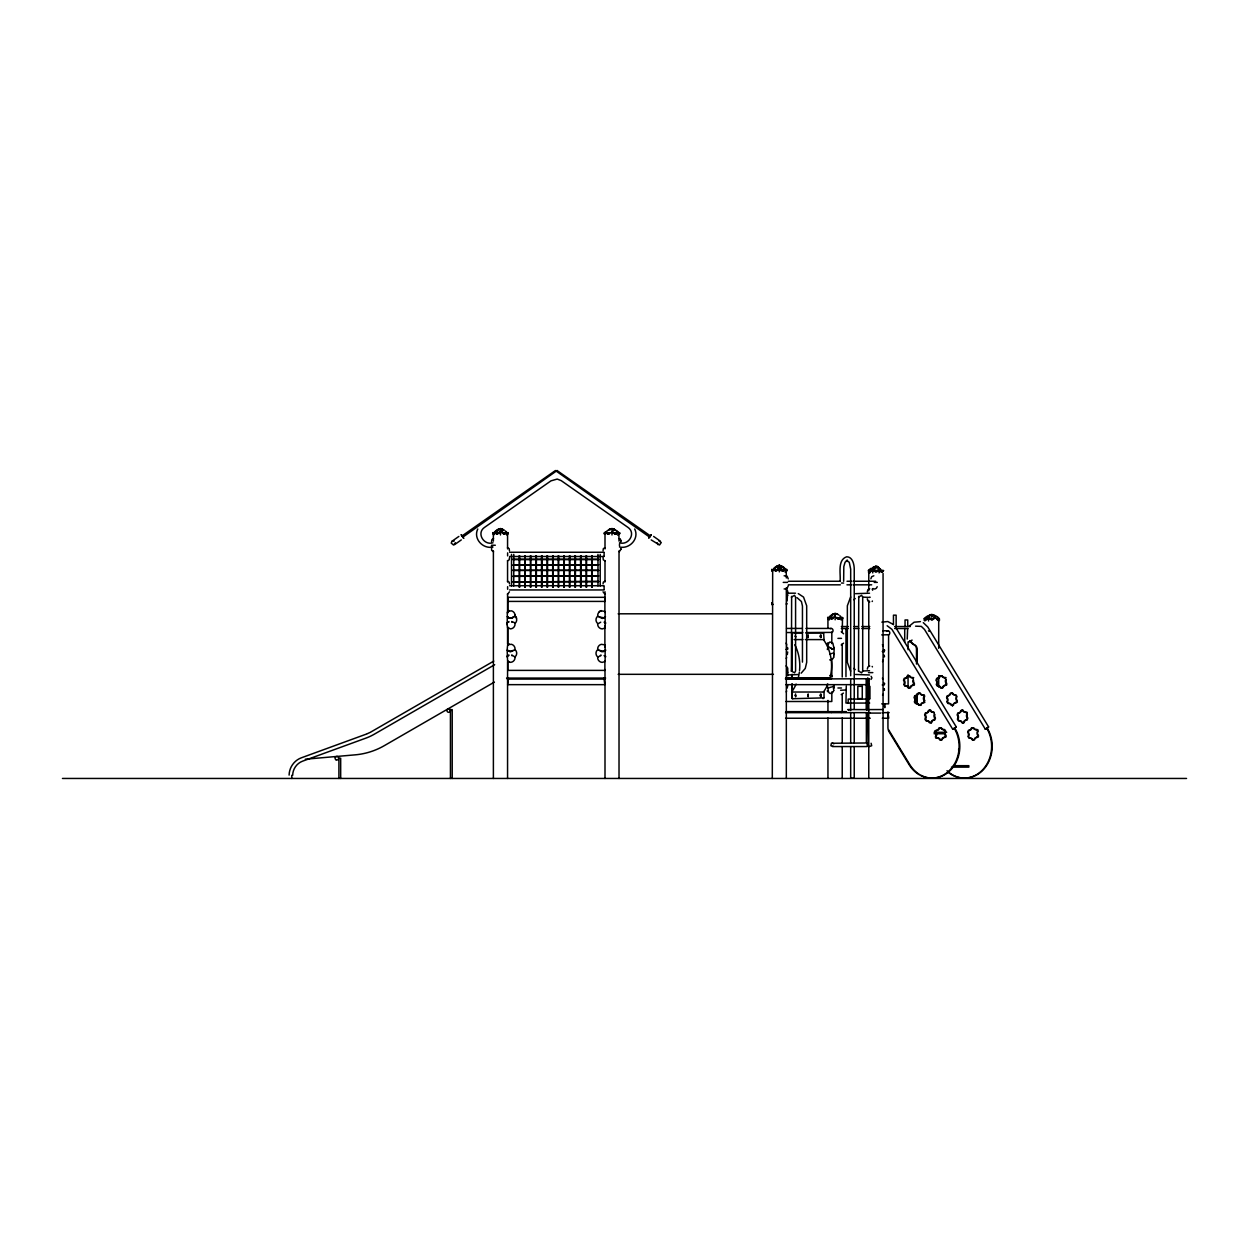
<?xml version="1.0" encoding="UTF-8"?>
<svg xmlns="http://www.w3.org/2000/svg" width="1249" height="1249" viewBox="0 0 1249 1249"><rect width="100%" height="100%" fill="white"/><g stroke="black" fill="none" stroke-linecap="round" stroke-linejoin="round"><path stroke-width="1.5" d="M493.386 778.455L493.386 550.856M504.908 532.464L504.908 534.15L501.957 532.558L504.315 533.76L505.97 532.714L503.378 533.698A7.556 6.542 -90 0 0 503.035 533.245M507.172 650.401L507.578 661.033A9.383 3.575 39.6 0 1 507.734 661.47L510.482 662.345A4.746 4.746 0 0 0 515.041 657.427L515.447 656.474A4.746 4.746 0 0 0 515.197 649.777L510.31 651.869L507.203 650.198M507.172 624.797L507.344 613.009M507.562 778.455L507.562 661.736M507.562 644.234L507.562 626.733M507.562 613.103L507.562 593.65M507.562 581.987L507.562 560.582M507.562 548.92L507.562 533.354M507.843 598.989L507.843 601.409L604.891 601.409L604.891 598.989L604.891 612.494M508.624 655.756L508.921 654.991L507.203 656.303M508.624 622.299L508.921 621.534L507.203 622.829M509.451 557.71L509.186 559.864L507.5 560.848M511.981 655.756L511.684 654.991L514.869 656.865M511.981 622.299L511.684 621.534L515.447 623.017A4.746 4.746 0 0 0 515.197 616.319L511.981 618.099L512.808 616.975M603.048 550.825L603.314 548.67L605 547.687M605 778.455L605 669.526M605 581.987L605 560.582M605 548.92L605 533.354M607.826 532.464L607.826 534.15L609.996 532.714M619.02 778.455L619.02 550.856M776.316 570.496L773.428 569.372M783.748 569.279L783.748 570.949L780.797 569.372M832.146 618.598L829.258 617.412L832.365 618.536M839.578 617.318L839.578 618.989L836.627 617.412L839 618.598L840.639 617.552L838.048 618.536A7.556 6.542 -90 0 0 837.33 617.693M850.678 710.603L850.678 679.597M850.678 675.725L850.678 569.154L849.258 562.237L846.416 560.551L847.556 560.239L845.073 562.237L843.809 566.593L843.653 581.3M496.29 532.136L496.29 534.15L498.46 532.714A7.556 6.542 -90 0 1 498.835 532.464M500.474 530.528L500.474 534.962M500.474 530.169L500.474 529.233M603.048 583.876L603.314 582.128L605 581.144M611.994 530.528L611.994 534.962M616.444 531.84L616.444 534.15L613.493 532.558L614.555 532.948M775.145 568.951L775.129 570.949L777.3 569.513L775.66 570.528M779.314 566.656L779.314 571.901M783.748 568.951C783.623 564.923 776.753 564.158 775.145 567.811M830.96 616.99L830.96 618.989L833.13 617.552L831.662 618.786M835.144 615.382L835.144 619.801M867.462 746.09L867.477 743.171L867.68 746.09C868.836 742.718 864.573 742.936 868.133 743.202L867.462 712.851L866.369 713.085L866.369 743.077M867.462 679.472L867.868 677.91C867.649 680.205 865.26 679.503 868.133 679.44L868.102 709.588L883.027 709.541M509.451 591.823L507.5 594.321M496.306 531.028L496.29 531.387A7.556 6.542 -90 0 1 496.852 531.215M779.314 566.047L779.314 565.953A9.446 8.181 90 0 1 781.858 566.39A9.446 8.165 -90 0 0 776.784 566.39M491.544 541.785L491.856 539.63L493.542 538.647M620.94 548.67L620.8 549.544M600.722 622.174L597.662 624.016A4.746 4.746 0 0 0 602.221 628.918L604.969 628.06A9.383 3.575 -39.6 0 1 605.125 627.607L605.141 612.088A9.118 3.482 35.4 0 1 604.969 611.651A6.526 0.843 35.4 0 1 604.859 611.464M600.722 655.803L601.019 655.038L597.662 657.474A4.746 4.746 0 0 0 602.221 662.376L604.922 661.58A9.383 3.575 -39.6 0 1 605.125 661.08L605.141 645.546A9.118 3.482 35.4 0 1 604.969 645.109A6.526 0.843 35.4 0 1 604.859 644.921M620.94 549.076L619.317 551.746M880.17 568.826C875.596 566.078 874.284 565.75 879.905 568.795A7.556 3.778 -90 0 1 880.233 568.888A7.556 3.763 90 0 1 880.467 568.888M833.786 657.036L834.145 649.23L832.88 643.204A9.118 2.498 38.4 0 0 832.271 642.767A6.526 2.826 26.3 0 0 831.678 642.579L829.914 641.986A4.746 2.373 -90 0 0 828.071 646.436L827.993 647.482A4.746 2.373 -90 0 0 827.338 649.558M455.417 542.737L453.512 545.017L451.217 543.096L452.091 541.176L458.867 536.43M788.244 585.859L786.917 588.701M931.738 616.897L931.785 615.616M619.41 534.15L619.52 532.714L619.114 533.698A7.556 6.542 -90 0 0 618.755 533.245M786.839 570.949L786.542 570.496A7.556 6.542 -90 0 0 786.199 570.059M786.417 604.204L786.573 603.064M932.566 615.117A9.446 4.731 -90 0 0 931.067 615.117A9.446 4.715 90 0 1 931.816 615.008L933.112 614.711L935.36 616.912A7.556 3.778 -90 0 0 934.767 617.115M786.808 570.574L785.84 570.746L786.698 569.372M883.589 649.605C885.619 649.355 884.105 652.119 882.497 651.307M883.589 683.062C885.806 682.969 883.792 685.545 882.356 685.03M507.859 532.558L507.703 533.698M619.379 532.558L619.285 534.15M831.459 712.539L831.803 711.649M841.28 712.539L841.607 711.665M508.062 532.948L507.875 534.15M619.598 532.948L618.505 533.947L619.551 533.76M786.808 570.528L786.698 569.372M786.792 603.454L786.589 604.641M605.546 650.51L605.546 649.667M867.29 591.807L867.93 589.622L869.726 588.732M867.29 669.105L867.93 666.919L869.726 666.029M791.679 670.666L792.225 632.9M791.679 639.597L792.537 633.056M796.097 684.077A41.358 35.815 -90 0 1 791.679 692.024L824.043 692.024L824.028 697.879L792.225 698.706L791.679 684.249M507.734 645.062L507.734 645.062A9.118 3.482 -35.4 0 1 507.578 645.468L507.172 649.558M827.244 684.233A4.746 2.373 -90 0 0 827.868 687.637L828.071 688.589A4.746 2.373 -90 0 0 830.351 693.507L831.943 692.742M515.072 614.976L514.432 616.382M952.971 729.275L956.203 726.871L954.158 728.916M787.354 654.523L787.448 653.258A4.746 2.373 -90 0 0 787.682 651.962M787.416 686.872L787.229 686.107L787.354 687.98M833.333 653.461L833.145 652.696L833.848 653.992M833.333 686.919L833.145 686.154L833.801 690.4M884.167 655.756C883.73 653.773 885.322 658.254 883.839 656.474A4.746 2.373 -90 0 0 884.198 655.475M884.167 689.214C883.761 687.247 885.229 691.696 883.839 689.932A4.746 2.373 -90 0 0 884.198 688.933M494.026 534.728L494.229 532.48A9.446 8.165 -90 0 1 499.194 529.233L501.973 528.827M605.359 533.058L605.125 534.119M772.553 604.953L772.428 603.907A7.556 6.542 -90 0 0 772.101 604.204L771.82 603.064L771.804 604.641M833.598 614.586C836.408 613.165 837.423 613.868 833.879 614.211A9.446 8.165 -90 0 0 828.899 617.318L829.227 619.941M870.865 578.802L871.693 576.71L873.832 575.789M289.112 775.114C289.206 767.557 294.155 760.454 301.259 757.846L366.675 733.99M292.672 775.348C292.719 769.134 296.762 763.28 302.617 761.156L365.848 738.143A53.957 53.957 0 0 0 374.372 734.162L494.682 664.702M450.436 710.993L450.436 710.072M833.707 648.137L833.224 649.261L833.926 647.325M845.963 676.724L845.963 628.528M507.375 612.728L507.531 611.994A9.118 3.482 -35.4 0 0 507.734 611.604A6.526 0.843 -35.4 0 0 507.843 611.417M605.265 533.245A7.556 6.542 -90 0 0 604.922 533.698L604.5 532.714M771.944 569.372L772.225 570.496A7.556 6.542 -90 0 1 772.585 570.059M604.485 534.15L604.5 532.714M771.804 569.513L771.835 570.528M791.413 671.337L791.632 596.366M791.351 597.147L794.52 595.32L795.582 597.147L795.582 670.994L794.52 672.836L791.351 670.994M858.531 671.337L858.75 596.366M858.469 597.147L861.638 595.32L862.7 597.147L862.7 670.994L861.638 672.836L858.469 670.994M842.544 618.989L842.529 617.412L842.232 632.15M507.594 611.76L507.609 611.729A9.118 3.482 -35.4 0 0 507.765 611.323A6.526 0.843 -35.4 0 1 507.765 611.323L509.28 610.542M869.679 703.062L845.963 703.062L846.229 689.198M907.601 629.153L907.227 639.098M923.276 622.642L927.742 626.936L988.584 726.871L986.445 728.916M477.774 528.998C472.981 538.678 482.941 549.373 492.996 547.015M862.7 597.147L869.523 597.428M787.354 647.294L787.307 649.23L786.105 649.386M884.526 650.432L882.356 651.572M884.526 683.89L883.699 685.186L882.481 684.874M506.688 534.962L506.719 532.48A9.446 8.165 90 0 0 506.282 531.918M618.77 534.119L617.615 535.134M772.663 569.872L772.304 778.455M828.384 618.239L828.696 617.631A7.556 6.542 -90 0 0 827.931 618.536L827.946 628.247M841.795 619.301L841.061 619.941L841.592 617.615A7.556 6.542 -90 0 0 841.108 617.318M931.66 722.656L931.754 722.39A3.294 2.857 -90 0 1 934.767 719.986L935.485 718.097A3.419 2.966 -90 0 1 935.095 717.488M953.565 705.045L951.207 705.279A3.31 2.873 -90 0 0 947.913 703.468L946.836 701.813A3.31 2.873 -90 0 0 946.555 697.613L947.257 695.709A3.31 2.873 -90 0 0 950.255 693.32L952.05 693.086A3.419 2.966 -90 0 0 955.344 694.881L956.406 696.552A3.419 2.966 -90 0 0 956.703 700.751L955.985 702.641A3.294 2.857 -90 0 0 952.987 705.045L952.409 705.763M942.308 739.72L939.81 739.954A3.31 2.873 -90 0 0 936.516 738.143L936.172 736.488A3.31 2.873 -90 0 0 935.876 732.289M964.025 722.656L964.119 722.39A3.294 2.857 -90 0 1 967.132 719.986L967.85 718.097A3.419 2.966 -90 0 1 967.382 714.209M974.673 739.72L972.893 739.954A3.31 2.873 -90 0 0 969.599 738.143L968.537 736.488A3.31 2.873 -90 0 0 968.24 732.289L968.959 730.384A3.31 2.873 -90 0 0 971.956 727.995L973.736 727.761A3.419 2.966 -90 0 0 977.03 729.557L977.514 731.227A3.419 2.966 -90 0 0 977.811 735.427L977.093 737.332A3.294 2.857 -90 0 0 974.095 739.72L972.315 739.954A3.31 2.873 -90 0 0 969.021 738.143L967.944 736.488A3.31 2.873 -90 0 0 967.647 732.289L968.365 730.384A3.31 2.873 -90 0 0 971.363 727.995L973.143 727.761A3.419 2.966 -90 0 0 976.453 729.557L977.873 729.775L978.108 731.227A3.419 2.966 -90 0 0 977.639 732.632M833.723 657.193L832.88 658.691A9.383 2.998 -41.3 0 1 832.271 659.175L830.444 660.018A4.746 2.373 -90 0 1 829.742 659.831M833.723 690.666L832.88 692.149A9.383 2.998 -41.3 0 1 832.474 692.477M833.848 687.465L834.145 685.311M869.476 571.511L868.367 570.356L870.131 571.542M872.926 569.201A9.446 4.731 90 0 0 872.395 570.262L872.77 572.932M932.972 619.145A7.556 3.778 -90 0 0 932.769 619.582L929.272 618.442L931.863 619.629L933.83 618.598L931.083 619.582A7.556 3.763 -90 0 0 930.88 619.145M877.204 586.733L876.455 588.076A3.013 2.857 -90 0 1 875.861 588.56M939.638 620.004L938.655 620.972M843.528 643.157L841.217 644.952M843.387 693.101L841.217 694.585M498.929 529.732L500.443 528.608L501.973 529.732M610.511 529.763L611.823 528.592L613.509 529.732M604.61 534.15L604.625 532.558L605.343 533.698M604.641 532.558L604.532 533.76A7.556 6.542 -90 0 1 605.016 533.245M869.585 571.511L870.522 570.496L869.585 571.511A7.556 3.763 -90 0 1 869.944 570.637M926.04 619.832L924.151 618.442L925.134 620.035L926.321 618.598L925.681 619.082M846.229 689.183L846.276 686.06M514.947 623.423L515.041 623.969A4.746 4.746 0 0 1 510.482 628.872L507.765 627.732L508.936 628.388M507.797 661.58L508.936 661.845M787.089 601.003L787.744 591.214L786.105 588.888M498.054 533.245A7.556 6.542 -90 0 0 497.711 533.698L494.588 532.558L496.977 533.947M827.759 618.989L827.759 617.412L828.056 618.536A7.556 6.542 -90 0 1 828.79 617.693M925.353 619.645L926.305 619.832M914.346 684.998L914.377 683.422A3.419 2.966 -90 0 1 913.831 682.469M921.106 705.31L919.42 705.279A3.31 2.873 -90 0 0 916.126 703.468L915.064 701.813A3.31 2.873 -90 0 0 914.768 697.613L915.486 695.709A3.31 2.873 -90 0 0 918.483 693.32L920.263 693.086A3.419 2.966 -90 0 0 923.557 694.881L923.901 696.552A3.419 2.966 -90 0 0 924.198 700.751L923.479 702.641A3.294 2.857 -90 0 0 920.482 705.045L918.702 705.279A3.31 2.873 -90 0 0 915.408 703.468L914.33 701.813A3.31 2.873 -90 0 0 914.049 697.613L914.752 695.709A3.31 2.873 -90 0 0 917.765 693.32L919.545 693.086A3.419 2.966 -90 0 0 922.839 694.881L923.573 695.006M946.711 684.998L946.742 683.422A3.419 2.966 -90 0 1 946.149 679.878M957.421 702.11L956.578 702.641A3.294 2.857 -90 0 0 954.205 703.718M946.164 736.785L945.321 737.332A3.294 2.857 -90 0 0 942.745 738.705M978.529 736.785L977.686 737.332A3.294 2.857 -90 0 0 975.11 738.705M512.808 650.432L511.981 651.322L507.797 650.432M604.906 617.022L604.079 617.896L599.895 617.022M604.906 650.479C602.33 653.555 599.426 650.448 597.662 648.777A4.746 4.746 0 0 1 601.347 644.328L604.578 644.827M868.555 570.574L868.555 572.526M924.369 618.661L924.588 618.364A9.446 9.446 0 0 1 926.227 616.834M850.631 596.96L847.353 605.796L847.353 662.36L850.631 671.197M853.832 599.723L855.237 598.521M497.445 529.732L499.741 528.827M909.241 626.155L914.081 622.221L920.435 621.612M786.605 648.965L787.791 648.09M882.559 571.511L883.527 570.496L882.559 571.511L881.138 570.356M927.664 616.912L931.52 614.477L935.47 616.897L934.393 615.57M927.929 616.897L929.178 615.648M785.777 571.542L784.918 571.948M801.155 673.195L805.262 668.465L806.682 662.36L806.682 605.796L803.544 597.1L798.252 593.603M497.445 529.763L500.443 528.608L499.475 529.045M774.88 567.811L779.001 565.407L783.498 567.811M946.102 677.676L945.384 677.551A3.419 2.966 -90 0 1 942.074 675.74L939.716 675.974A3.31 2.873 -90 0 1 936.703 678.379L935.985 680.268A3.31 2.873 -90 0 1 936.282 684.468L937.343 686.138A3.31 2.873 -90 0 1 940.653 687.934L942.433 687.715A3.294 2.857 -90 0 1 945.431 685.311L946.149 683.422A3.419 2.966 -90 0 1 945.852 679.206L944.79 677.551A3.419 2.966 -90 0 1 941.496 675.74L940.294 675.974A3.31 2.873 -90 0 1 937.296 678.379L936.578 680.268A3.31 2.873 -90 0 1 936.875 684.468L937.937 686.138A3.31 2.873 -90 0 1 941.246 687.934L943.026 687.715A3.294 2.857 -90 0 1 946.024 685.311M924.9 702.328L924.213 702.641A3.294 2.857 -90 0 0 921.84 703.718M929.506 709.885L928.319 710.65A3.31 2.873 -90 0 1 925.306 713.054L924.588 714.943A3.31 2.873 -90 0 1 924.885 719.143L925.946 720.814A3.31 2.873 -90 0 1 929.256 722.625L931.036 722.39A3.294 2.857 -90 0 1 934.033 719.986L934.752 718.097A3.419 2.966 -90 0 1 934.455 713.882L933.393 712.227A3.419 2.966 -90 0 1 930.099 710.416L929.037 710.65A3.31 2.873 -90 0 1 926.04 713.054L925.322 714.943A3.31 2.873 -90 0 1 925.618 719.143L926.68 720.814A3.31 2.873 -90 0 1 929.974 722.625L931.176 723.109M962.963 723.109L963.541 722.39A3.294 2.857 -90 0 1 966.539 719.986L967.257 718.097A3.419 2.966 -90 0 1 966.96 713.882L965.899 712.227A3.419 2.966 -90 0 1 962.604 710.416L961.402 710.65A3.31 2.873 -90 0 1 958.405 713.054L957.686 714.943A3.31 2.873 -90 0 1 957.983 719.143L959.045 720.814A3.31 2.873 -90 0 1 962.355 722.625L963.182 723.187M820.546 634.851C819.719 642.033 822.513 630.464 820.734 637.693M820.546 693.96C819.719 701.142 822.513 689.573 820.734 696.817M823.044 698.675L824.043 697.598M497.477 533.963L498.46 532.714M933.549 614.93L930.083 614.93L928.491 616.912M508.124 611.323L511.356 610.823A4.746 4.746 0 0 1 515.041 615.257M509.28 644L507.765 644.781A9.118 3.482 -35.4 0 1 507.656 645.062M508.124 644.437L507.765 644.781A6.526 0.843 -35.4 0 0 507.89 644.593M871.006 679.425L871.958 677.91L871.115 676.333M454.527 544.658L461.303 539.911M615.023 533.245L617.506 532.714L614.555 534.057M782.342 570.044L784.809 569.513L782.717 570.496M615.851 533.76L614.914 533.698A7.556 6.542 -90 0 0 614.57 533.245M831.647 653.461L829.961 654.32M831.647 686.934L828.118 688.058M503.925 533.947L503.503 533.947M838.594 618.801L837.704 618.895M610.012 529.045L608.841 529.732L611.136 528.67M834.145 613.884L834.41 613.681M493.745 661.127L370.656 732.133M494.385 682.11L384.349 745.637A70.725 70.725 0 0 1 355.153 754.849L305.365 759.205M929.599 615.242L931.816 614.93M911.192 641.049L908.491 641.892L912.129 640.097M775.832 570.746L773.412 569.372M875.752 571.73L876.97 571.48A7.556 3.778 -90 0 1 877.391 570.637M452.091 541.176L454.199 541.004M609.325 529.357L612.151 528.592L615.039 529.763M370.001 732.46L367.347 733.694M881.747 634.882L888.866 634.742A2.123 1.842 -90 0 0 889.413 631.619A2.123 1.842 -90 0 0 886.649 631.401M605.5 616.787L602.408 618.458L597.506 616.366A4.746 4.746 0 0 0 597.256 623.064L597.756 623.47M605.5 650.245L604.079 651.353L599.895 650.479M833.317 746.293L830.85 745.731L831.412 743.264L865.229 742.999M784.122 588.966L786.698 588.794M616.663 533.37L613.353 533.354M611.136 528.827L613.54 529.763M611.151 528.827L613.009 529.045M875.252 566.453C870.569 568.904 877.657 564.454 878.656 567.53C877.157 564.579 870.366 568.935 875.752 566.39M930.083 614.93L931.067 614.555M508.093 644.718L511.356 644.281A4.746 4.746 0 0 1 515.041 648.731L514.432 649.839M867.868 709.619L847.743 709.541L848.961 710.197M867.79 709.713L866.4 709.541M866.79 712.945L868.102 713.085M855.534 593.681L869.523 593.197M808.165 634.804L808.165 637.693M795.597 693.913L795.597 696.817M808.165 693.913L808.165 696.817M881.856 622.143L887.789 621.534L893.425 624.484M915.564 626.171L921.325 626.389L924.541 629.512L985.399 729.275M963.557 723.109L961.761 722.625A3.31 2.873 -90 0 0 958.467 720.814L957.39 719.143A3.31 2.873 -90 0 0 957.093 714.943L957.811 713.054A3.31 2.873 -90 0 0 960.809 710.65L962.011 709.885M781.874 570.855L783.17 570.559L782.217 570.496A7.556 6.542 -90 0 0 781.093 569.279M598.271 616.428L597.662 615.304A4.746 4.746 0 0 1 601.347 610.87L604.578 611.37M598.271 649.886L597.506 649.823A4.746 4.746 0 0 0 597.256 656.521L597.756 656.943M829.914 675.444L831.678 676.037A6.526 2.826 26.3 0 1 832.271 676.224L832.271 676.224M880.92 571.839L882.746 571.48A7.556 3.763 90 0 0 882.325 570.637M937.328 619.832L939.029 618.364A9.446 9.446 0 0 0 937.39 616.834M508.499 678.082L507.656 684.655L604.813 684.655L603.938 678.082M798.252 674.538L788.103 674.96M831.194 648.137C833.052 650.136 829.445 646.451 828.118 647.31M611.011 528.67L615.039 529.732M869.897 572.885L868.851 572.745M881.669 571.48L882.59 571.542L881.669 571.48A7.556 7.556 0 0 0 881.372 571.043M937.172 619.145A7.556 7.556 0 0 1 937.577 619.582L939.498 618.942M611.854 528.608L612.884 529.045M869.257 746.559L871.693 745.731L871.115 743.264M881.513 571.464L881.716 571.542M872.208 568.795L871.864 568.826A7.556 3.763 -90 0 0 871.568 568.888M879.905 568.795L879.561 568.826A7.556 3.778 -90 0 0 879.265 568.888M871.365 570.231L872.38 570.184M658.816 540.833L661.252 542.534L659.534 545.001L651.182 539.911M879.14 570.231L880.202 570.184M934.939 618.317L936.001 618.286M502.754 531.012L502.176 531.028A7.556 6.542 -90 0 0 501.676 531.106M499.6 532.433L500.787 532.386M611.136 532.433L612.322 532.386M778.439 569.247L779.626 569.201M834.27 617.287L835.456 617.24M876.08 568.795L875.408 568.826A7.556 7.556 0 0 0 874.815 568.888M494.136 533.354L493.339 533.354L493.386 541.129M496.072 533.354L499.475 533.354M503.144 533.354L507.047 533.354M605.687 533.354L609.715 533.354M618.895 533.354L619.02 541.129M503.8 533.698L504.908 533.698M607.826 533.698L609.215 533.698L606.108 532.558L608.622 534.057M615.023 533.76L616.444 533.698M492.996 542.769C483.847 545.797 476.103 533.058 484.565 527.359L550.981 480.849L557.21 479.07L561.191 480.631L627.919 527.359C636.381 533.058 628.637 545.797 619.488 542.769M495.322 545.235L491.544 545.235L491.638 550.309L493.542 551.824M619.488 547.015C629.543 549.373 639.519 538.678 634.711 528.998M509.561 552.261L604.11 552.261M509.561 556.492L604.11 556.492M512.746 559.193L598.63 559.193M512.746 559.63L598.63 559.63M773.006 570.153L785.964 570.153M786.214 570.153L786.324 577.944M512.746 570.34L598.63 570.34M775.129 570.496L777.159 570.559M780.531 570.559L783.748 570.496M869.023 571.433L870.865 571.433M874.066 571.433L877.766 571.433M879.483 571.433L882.809 571.433M784.122 575.789L787.12 576.148L788.244 578.896M788.306 581.253L840.39 581.253M847.025 581.253L851.506 581.253M853.223 581.253L875.658 581.253M783.232 582.377L787.526 582.377M874.222 582.377L877.298 582.377M841.404 583.049L843.653 583.049M788.338 584.829L840.327 584.829M846.963 584.829L851.443 584.829M853.161 584.829L871.677 584.829M509.561 585.719L604.11 585.719M509.561 589.95L604.11 589.95M788.103 593.197L795.519 593.197M786.839 595.32L787.776 595.32M772.522 604.204L771.976 604.204A7.556 6.542 -90 0 1 772.319 603.751M618.146 613.805L771.82 613.805M827.931 618.536L828.899 618.489M830.039 618.489L833.239 618.489M836.939 618.489L840.14 618.489M925.322 619.239L927.757 619.239M929.959 619.239L933.659 619.239M936.859 619.239L938.702 619.239L938.702 648.356M931.083 619.582L932.769 619.582M937.312 619.645L938.717 620.035L936.922 618.442L937.671 618.833M604.079 622.174L605.5 622.876M841.358 626.545L848.29 626.545M854.082 626.545L858.141 626.545M861.81 626.545L869.741 626.545M894.643 626.545L910.302 626.545M786.558 628.434L802.077 628.434M805.964 628.434L831.194 628.434M841.358 628.528L848.29 628.528M854.082 628.528L858.766 628.528M861.81 628.528L869.741 628.528M894.643 628.528L908.164 628.528M882.824 630.776L887.945 630.776M787.182 632.54L802.701 632.54M806.589 632.54L832.115 632.4A2.123 1.842 -90 0 0 832.786 629.496A2.123 1.842 -90 0 0 830.273 628.731M794.145 632.9L802.389 632.9M805.652 632.9L823.622 632.946L824.043 639.597L805.34 639.597M837.923 638.364L841.514 638.364M794.114 639.597L802.888 639.597M604.079 655.647L605.5 656.334M869.523 670.713L862.7 670.994M786.839 672.274L787.776 672.274M868.461 672.618L872.832 672.618M618.146 674.319L773.443 674.319M869.523 674.96L855.534 674.46M506.563 678.082L605.609 678.082M785.668 678.191L832.068 678.113M785.621 678.332L830.351 678.332M785.574 678.519L830.429 678.519M785.559 678.738L831.366 678.738M507.25 679.081L604.813 679.081M785.543 679.081L869.554 678.738M785.777 684.655L869.242 684.655M869.944 686.326L869.944 698.597M907.336 686.326L908.616 686.326M837.923 687.996L841.514 687.996M840.577 690.244L845.963 689.994M791.679 697.598L792.803 698.706M869.679 699.081L848.18 699.081L848.18 703.062M915.767 699.081L916.001 703.062L917.188 703.062M785.933 701.501L831.818 701.501L831.818 691.852M881.747 703.843L888.585 703.843L888.585 634.882M785.902 711.649L846.291 711.649M785.512 712.648L870.272 712.648M882.309 712.648L889.194 712.648M870.615 713.085L880.748 713.085M785.605 718.237L870.272 718.237M882.309 718.237L888.648 718.237M934.049 732.289L946.711 732.289M934.049 733.741L944.9 733.741M832.427 746.559L867.181 746.559M953.377 765.684L968.834 765.684L968.834 767.136L951.457 767.136M62.45 778.455L1186.55 778.455M612.759 528.827L610.886 529.045L612.338 528.67M872.364 568.795L872.692 568.826A7.556 3.763 -90 0 1 872.989 568.888M604.953 532.386L605.562 532.777A7.556 6.542 -90 0 1 606.483 532.136M832.302 742.999L833.895 743.826M507.5 547.687L509.186 548.67L509.451 550.825M605 560.848L603.314 559.864L603.048 557.71M507.5 581.144L509.186 582.128L509.451 583.876M605 594.321L603.048 591.823M869.726 601.893L867.93 601.003L867.29 598.817M841.217 631.775L843.59 633.774M952.628 705.857L951.8 705.279A3.31 2.873 -90 0 0 948.491 703.468L947.429 701.813A3.31 2.873 -90 0 0 947.132 697.613L947.85 695.709A3.31 2.873 -90 0 0 950.848 693.32L952.628 693.086A3.419 2.966 -90 0 0 955.922 694.881L956.999 696.552A3.419 2.966 -90 0 0 956.609 697.582M771.835 570.574L772.803 570.746L771.788 570.949M828.696 647.341L829.617 647.544M775.582 570.559L776.535 570.496A7.556 6.542 -90 0 1 777.674 569.279M836.643 613.681L835.878 613.681M870.522 571.745L870.241 571.73M932.082 614.477L934.033 615.242M988.63 726.996L985.242 729.229M928.569 621.018L928.194 618.364A9.446 4.731 -90 0 1 930.349 615.476M879.077 572.885L879.624 570.262A9.446 4.715 -90 0 0 879.093 569.201M822.904 632.9L823.434 633.727M887.149 625.749L891.942 629.371L952.644 729.104M780.797 569.372L781.874 569.763M502.004 529.763L500.615 528.592L503.519 529.732M501.224 528.827L501.474 529.045M924.978 620.972L923.995 620.004M619.317 538.709L620.316 539.225M507.203 616.741L508.624 617.459L507.797 616.975M797.034 597.662L801.421 601.534L802.451 606.03L802.451 662.111M613.368 528.827L614.914 529.763M913.737 677.676L912.285 677.551A3.419 2.966 -90 0 1 908.991 675.74L907.211 675.974A3.31 2.873 -90 0 1 904.198 678.379L903.48 680.268A3.31 2.873 -90 0 1 903.776 684.468L904.854 686.138A3.31 2.873 -90 0 1 908.148 687.934L909.928 687.715A3.294 2.857 -90 0 1 912.941 685.311L913.644 683.422A3.419 2.966 -90 0 1 913.362 679.206L913.019 677.676A3.419 2.966 -90 0 1 909.709 675.74L907.929 675.974A3.31 2.873 -90 0 1 904.932 678.379L904.214 680.268A3.31 2.873 -90 0 1 904.51 684.468L905.572 686.138A3.31 2.873 -90 0 1 908.882 687.934L910.646 687.715A3.294 2.857 -90 0 1 913.659 685.311M786.105 665.858L787.744 668.184L787.776 675.787M836.143 613.884L835.175 613.462L837.704 614.211M613.884 529.045L614.883 529.685M653.617 536.43L660.393 541.176M514.994 615.866L515.244 616.038A4.746 4.746 0 0 1 516.54 618.114M855.237 669.62L853.832 668.418M967.319 712.445L966.492 712.227A3.419 2.966 -90 0 1 963.182 710.416L962.838 709.994M930.474 709.994L930.817 710.416A3.419 2.966 -90 0 0 934.111 712.227M657.958 544.658L657.083 542.737M934.424 615.648L935.626 616.897M869.523 571.558L870.241 571.48A7.556 7.556 0 0 1 871.084 570.637M937.937 619.129L937.468 619.566M924.401 695.1L924.635 696.552A3.419 2.966 -90 0 0 924.229 697.582M620.191 539.225L620.925 540.926M978.545 735.661L978.404 735.427A3.419 2.966 -90 0 1 977.67 733.756M946.18 735.661L946.039 735.427A3.419 2.966 -90 0 1 945.306 733.756M935.876 732.289L936.594 730.384A3.31 2.873 -90 0 0 939.591 727.995L941.371 727.761A3.419 2.966 -90 0 0 944.666 729.557L945.743 731.227A3.419 2.966 -90 0 0 945.274 732.632M507.172 624.859L507.578 627.56A9.383 3.575 39.6 0 1 507.734 628.013L507.797 628.122M895.471 627.06L956.297 726.996M781.593 567.811L779.501 565.407L777.799 566.5L779.501 565.407L781.343 567.811M620.503 539.63L620.94 541.785M786.089 570.2L785.574 569.279A9.446 8.165 -90 0 0 782.467 566.656A9.446 8.181 90 0 1 784.153 567.749M872.645 590.231L872.426 589.606A3.013 1.374 -90 0 0 872.145 589.122M493.074 534.15L493.09 532.558L493.386 533.698A7.556 6.542 -90 0 1 495.4 531.84M876.252 571.48L875.284 571.48A7.556 3.763 -90 0 0 874.862 570.637M876.002 566.453L876.049 567.483M931.832 615.648L931.879 616.897M917.078 662.173L917.063 648.949A4.45 3.856 -90 0 0 914.471 644.749A11.147 9.664 -90 0 1 910.63 641.049M917.125 694.288L917.141 703.733M916.501 664.062L916.469 648.949A4.45 3.856 -90 0 0 913.878 644.749A11.147 9.664 -90 0 1 910.037 641.049M916.547 694.288L916.563 703.733M888.664 717.8L887.93 711.977L887.945 727.496A7.744 6.713 -90 0 0 889.179 731.93L909.069 764.607A31.787 27.525 -90 0 0 947.413 772.335A31.787 27.525 -90 0 0 954.111 728.058L954.829 728.058A31.787 27.525 -90 0 1 953.424 766.73A31.787 27.525 -90 0 1 920.716 775.161M884.776 703.733L884.792 707.668L884.058 703.733M958.67 748.978L958.67 750.43M938.702 675.553L938.702 687.2M908.054 642.017L908.054 649.73M908.054 674.772L908.054 686.326M907.726 626.545L907.726 619.957L905.041 619.957L905.041 626.545M904.713 628.528L904.713 642.017M896.142 626.545L896.142 615.164L893.457 615.164L893.457 624.641M883.059 573.369L883.059 778.455M869.242 679.081L869.117 684.655M868.773 573.369L868.773 590.777M868.773 600.457L868.773 666.248M868.773 683.656L868.773 778.455M854.238 709.37L854.238 569.044C854.191 564.407 852.645 556.851 846.76 556.773C837.111 559.864 840.936 574.15 840.077 581.3M854.238 713.179L854.238 742.921M854.238 746.637L854.238 778.236L850.678 778.236L850.678 746.637M850.678 713.179L850.678 742.921M842.232 643.86L842.232 677.02M842.232 694.569L842.232 712.133M842.232 717.988L842.232 743.342M842.232 747.245L842.232 778.455M833.926 653.789L833.926 654.757M833.926 687.247L833.926 688.215M831.818 632.041L831.818 643.625M831.818 659.05L831.818 676.412M827.946 700.424L827.946 712.133M827.946 717.988L827.946 778.455M792.256 692.024L792.256 697.598M792.225 670.541L792.225 644.062A2.795 1.39 -90 0 1 792.412 642.657M792.225 674.319L792.225 678.098M792.225 683.781L792.225 687.559A2.795 1.39 -90 0 0 792.412 688.948M791.679 674.538L791.679 678.426M786.324 587.686L786.324 778.455M619.488 543.83L619.488 545.954M605.546 622.673L605.546 623.641M605.546 656.131L605.546 657.099M605 591.714L605 597.553M604.891 625.999L604.891 647.232M604.891 660.737L604.891 670.385L507.843 670.385L507.843 660.737M604.891 601.409L604.891 597.319L507.843 597.319L507.843 612.494M604.11 552.885L604.11 555.883M604.11 586.702L604.11 589.263M600.207 554.384L600.207 585.984M598.63 570.387L512.746 570.387M597.974 554.384L597.974 585.984M592.167 555.696L592.167 587.295M591.714 555.696L591.714 587.295M586.577 555.696L586.577 587.295M586.14 555.696L586.14 587.295M581.004 555.696L581.004 587.295M580.566 555.696L580.566 587.295M575.43 555.696L575.43 587.295M574.977 555.696L574.977 587.295M569.856 555.696L569.856 587.295M569.403 555.696L569.403 587.295M564.283 555.696L564.283 587.295M563.83 555.696L563.83 587.295M558.693 555.696L558.693 587.295M558.256 555.696L558.256 587.295M553.12 555.696L553.12 587.295M552.683 555.696L552.683 587.295M547.546 555.696L547.546 587.295M547.093 555.696L547.093 587.295M541.972 555.696L541.972 587.295M541.52 555.696L541.52 587.295M536.383 555.696L536.383 587.295M535.946 555.696L535.946 587.295M530.809 555.696L530.809 587.295M530.372 555.696L530.372 587.295M525.236 555.696L525.236 587.295M524.783 555.696L524.783 587.295M519.662 555.696L519.662 587.295M519.209 555.696L519.209 587.295M513.761 554.384L513.761 585.984M511.528 554.384L511.528 585.984M507.843 627.935L507.843 645.296M507.625 552.885L507.625 555.883M507.625 586.702L507.625 589.263M507.172 622.627L507.172 623.594M507.172 656.084L507.172 657.052M452.216 778.455L452.216 709.635L450.436 709.635L450.436 778.455M340.68 778.455L340.68 758.221L338.901 758.221L338.901 778.455M291.782 775.286L291.782 778.455M928.444 630.854A2.123 1.842 -90 0 1 929.256 631.401M947.85 771.991A31.787 27.525 -90 0 0 983.369 769.025A31.787 27.525 -90 0 0 986.616 728.058L987.194 728.058A31.787 27.525 -90 0 1 983.306 769.727A31.787 27.525 -90 0 1 947.023 770.727M957.296 700.751A3.419 2.966 -90 0 1 956.515 698.706M913.644 681.751A3.419 2.966 -90 0 1 913.612 680.611M889.101 730.197A7.744 6.713 -90 0 0 889.897 731.93L909.787 764.607A31.787 27.525 -90 0 0 919.123 774.239M934.83 716.785A3.419 2.966 -90 0 1 934.892 714.569M924.916 700.751A3.419 2.966 -90 0 1 924.151 698.706M883.714 683.234A4.746 2.373 -90 0 1 884.105 684.187M882.372 678.176A4.746 2.373 -90 0 1 882.871 678.894M882.996 694.288A4.746 2.373 -90 0 1 882.528 695.084M883.714 649.777A4.746 2.373 -90 0 1 884.37 651.853M882.372 644.718A4.746 2.373 -90 0 1 883.277 646.373M883.355 659.815A4.746 2.373 -90 0 1 882.528 661.611M926.867 618.723A7.556 7.556 0 0 1 927.336 618.364M928.35 617.724A7.556 7.556 0 0 1 928.897 617.474M934.72 617.474A7.556 7.556 0 0 1 935.251 617.724M936.266 618.364A7.556 7.556 0 0 1 936.734 618.723M929.646 617.474A7.556 3.763 -90 0 1 929.912 617.724M925.728 618.723A7.556 3.763 -90 0 1 925.962 618.364M926.477 617.724A7.556 3.763 -90 0 1 926.742 617.474M926.852 616.413A9.446 9.446 0 0 1 928.881 615.476M930.333 615.117A9.446 9.446 0 0 1 933.3 615.117M934.752 615.476A9.446 9.446 0 0 1 936.781 616.413M933.19 618.723A7.556 3.778 -90 0 1 933.425 618.364M933.924 617.724A7.556 3.778 -90 0 1 934.205 617.474M926.789 617.271A7.556 3.763 90 0 1 927.367 616.99M937.64 618.021A7.556 3.763 -90 0 1 938.124 618.723M830.398 616.444A7.556 6.542 -90 0 1 831.381 616.069M831.896 615.96A7.556 6.542 -90 0 1 832.412 615.882M834.597 616.069A7.556 6.542 -90 0 1 835.097 616.225M830.538 616.444A7.556 6.542 -90 0 1 831.022 616.225M841.233 617.318A7.556 6.542 -90 0 1 841.639 617.693M833.099 617.693A7.556 6.542 -90 0 1 833.942 616.99M834.863 616.444A7.556 6.542 -90 0 1 835.347 616.225M837.064 614.227A9.446 8.165 -90 0 1 838.891 615.008M839.984 615.788A9.446 8.165 -90 0 1 840.483 616.257M780.219 568.654A7.556 6.542 -90 0 1 780.672 568.951M778.111 568.951A7.556 6.542 -90 0 1 778.564 568.654M783.919 568.404A7.556 6.542 -90 0 1 784.84 568.951M773.506 568.732A9.446 8.165 -90 0 1 773.99 568.217M774.489 567.749A9.446 8.165 -90 0 1 776.175 566.656M499.928 531.215A7.556 6.542 -90 0 1 500.412 531.387M501.817 532.136A7.556 6.542 -90 0 1 502.66 532.839M497.352 531.106A7.556 6.542 -90 0 1 497.867 531.028M506.563 532.464A7.556 6.542 -90 0 1 506.969 532.839M502.395 529.389A9.446 8.165 90 0 1 504.206 530.169M505.314 530.95A9.446 8.165 90 0 1 505.814 531.418M506.438 532.464A7.556 6.542 -90 0 1 506.829 532.839M599.208 611.729A4.746 4.746 0 0 1 601.378 610.589M613.79 532.464A7.556 6.542 -90 0 1 614.18 532.839M617.537 532.136A7.556 6.542 -90 0 1 618.364 532.839L618.255 532.48A9.446 8.181 90 0 0 617.833 531.918M609.09 533.698A7.556 6.542 -90 0 1 609.824 532.839M612.556 531.215A7.556 6.542 -90 0 1 613.072 531.106M613.805 529.389A9.446 8.165 -90 0 1 615.616 530.169A9.446 8.181 90 0 0 613.93 529.389M616.179 530.528A9.446 8.165 -90 0 1 617.225 531.418A9.446 8.181 90 0 0 616.319 530.528M617.693 531.918A9.446 8.165 -90 0 1 618.13 532.48L618.349 532.777A7.556 6.542 -90 0 0 617.833 532.464M607.592 530.528A9.446 8.165 -90 0 0 605.64 532.48L605.437 532.777A7.556 6.542 -90 0 1 606.218 532.136M608.154 530.169A9.446 8.165 -90 0 1 609.965 529.389M823.466 639.597A41.358 35.815 -90 0 1 829.914 678.223M827.884 684.077A41.358 35.815 -90 0 1 823.466 692.024M794.801 644.765A41.358 35.815 -90 0 1 799.547 670.526M799.376 672.087A41.358 35.815 -90 0 1 798.127 678.223M787.37 648.387A4.746 2.373 -90 0 1 787.635 649.511M786.136 643.079A4.746 2.373 -90 0 1 786.792 645.171M786.62 657.474A4.746 2.373 -90 0 1 786.261 658.488M786.62 690.931A4.746 2.373 -90 0 1 786.261 691.946M787.682 685.42A4.746 2.373 -90 0 1 787.463 686.591M827.65 691.712A4.746 2.373 -90 0 1 827.291 690.697M827.384 643.797A4.746 2.373 -90 0 1 827.775 642.845M871.552 570.262A7.556 7.556 0 0 1 872.567 569.638M879.983 569.934A7.556 7.556 0 0 1 880.483 570.262M873.223 568.732A9.446 4.731 90 0 1 873.863 567.952M876.017 566.905A9.446 4.731 90 0 0 874.191 567.639A9.446 4.715 -90 0 1 876.017 566.905A9.446 4.731 90 0 1 877.844 567.639A9.446 4.715 -90 0 0 876.017 566.905A9.446 9.446 0 0 0 872.38 567.639M874.378 569.934A7.556 3.763 -90 0 1 874.628 570.262M881.856 569.934A7.556 3.763 90 0 1 882.091 570.262M877.625 570.262A7.556 3.778 -90 0 1 877.875 569.934M868.804 570.262A9.446 9.446 0 0 1 869.85 569.201M870.428 568.732A9.446 9.446 0 0 1 871.053 568.326M878.5 568.326A9.446 4.715 -90 0 1 878.812 568.732M872.145 666.42A3.013 1.374 -90 0 1 872.426 666.904M872.426 601.019A3.013 1.374 -90 0 1 872.145 601.503M875.174 588.857A3.013 2.857 -90 0 1 873.004 588.56M870.053 597.147A2.123 1.062 -90 0 1 869.788 597.365M842.716 618.083L842.747 618.036M795.27 636.069L795.691 636.896L795.27 636.069M795.27 695.193L795.691 696.005L795.27 695.193M807.822 636.069L808.228 636.896L807.822 636.069M807.822 695.193L808.15 696.036L807.822 695.193M820.374 636.069L820.78 636.896L820.374 636.069M820.374 695.193L820.78 696.005L820.374 695.193M934.908 731.196L935.142 732.289A3.31 2.873 -90 0 1 935.439 736.488L935.673 737.94L937.234 738.143A3.31 2.873 -90 0 1 940.528 739.954L941.59 739.72A3.294 2.857 -90 0 1 944.587 737.332L945.306 735.427A3.419 2.966 -90 0 1 945.009 731.227L943.947 729.557A3.419 2.966 -90 0 1 940.653 727.761L938.873 727.995A3.31 2.873 -90 0 1 935.86 730.384L934.908 731.196M461.24 534.775L463.66 538.257L461.24 534.775M492.965 532.714L493.979 533.947L492.965 532.714M771.679 603.22L772.709 604.454L771.695 603.22M827.634 617.568L828.711 618.817L827.634 617.552M619.613 533.214L619.613 533.182M648.871 537.944L651.26 534.775L648.871 537.944M777.768 566.546L777.159 567.811L779.142 565.407L780.844 566.5L779.314 565.422L777.784 566.578M508.733 617.943L511.981 617.849L508.733 617.943M557.07 470.545L462.864 537.117L462.036 535.93L555.415 470.545L649.621 537.117L650.448 535.93L557.07 470.545M832.146 614.539L835.113 613.462L832.115 614.617M833.239 649.105L831.662 649.105L833.364 649.012M447.798 708.995L447.454 709.276A1.78 1.78 0 0 0 447.954 712.149A1.78 1.78 0 0 0 450.483 710.681A1.78 1.78 0 0 0 448.25 708.808L447.845 708.979M876.892 571.012L873.473 570.356L876.017 571.511L878.031 570.496L876.892 571.012M928.163 618.286L927.164 618.333L928.179 618.271M598.63 564.767L512.746 565.173L598.63 564.798M598.63 575.914L512.746 576.32L598.63 575.961M598.63 581.488L512.746 581.893L598.63 581.534M862.263 686.326L857.813 686.326L857.813 698.597L862.263 698.597L862.263 686.326M605.5 533.947L604.391 533.76L605.515 533.947M866.525 709.604L866.463 679.394L866.463 709.588M335.981 759.767A1.78 1.78 0 0 0 338.666 758.221A1.78 1.78 0 0 0 335.981 756.675A1.78 1.78 0 0 0 335.981 759.767"/></g></svg>
